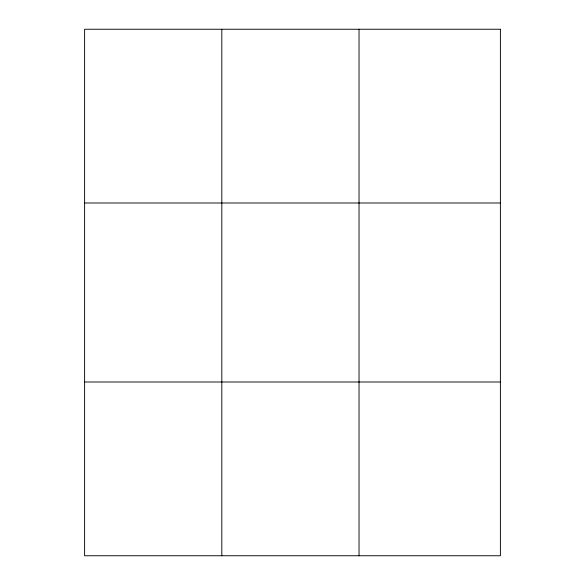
<?xml version="1.0" encoding="UTF-8"?>
<svg xmlns="http://www.w3.org/2000/svg" width="585" height="585" viewBox="0 0 585 585"><rect width="100%" height="100%" fill="white"/><g stroke="black" fill="none" stroke-linecap="round" stroke-linejoin="round"><path stroke-width="0.88" d="M221.817 29.25L221.817 555.75M359.029 29.25L359.029 555.75M84.606 202.995L500.394 202.995M84.606 382.005L500.394 382.005M500.394 29.25L500.394 555.75L84.606 555.75L84.606 29.25L500.394 29.25"/></g></svg>
